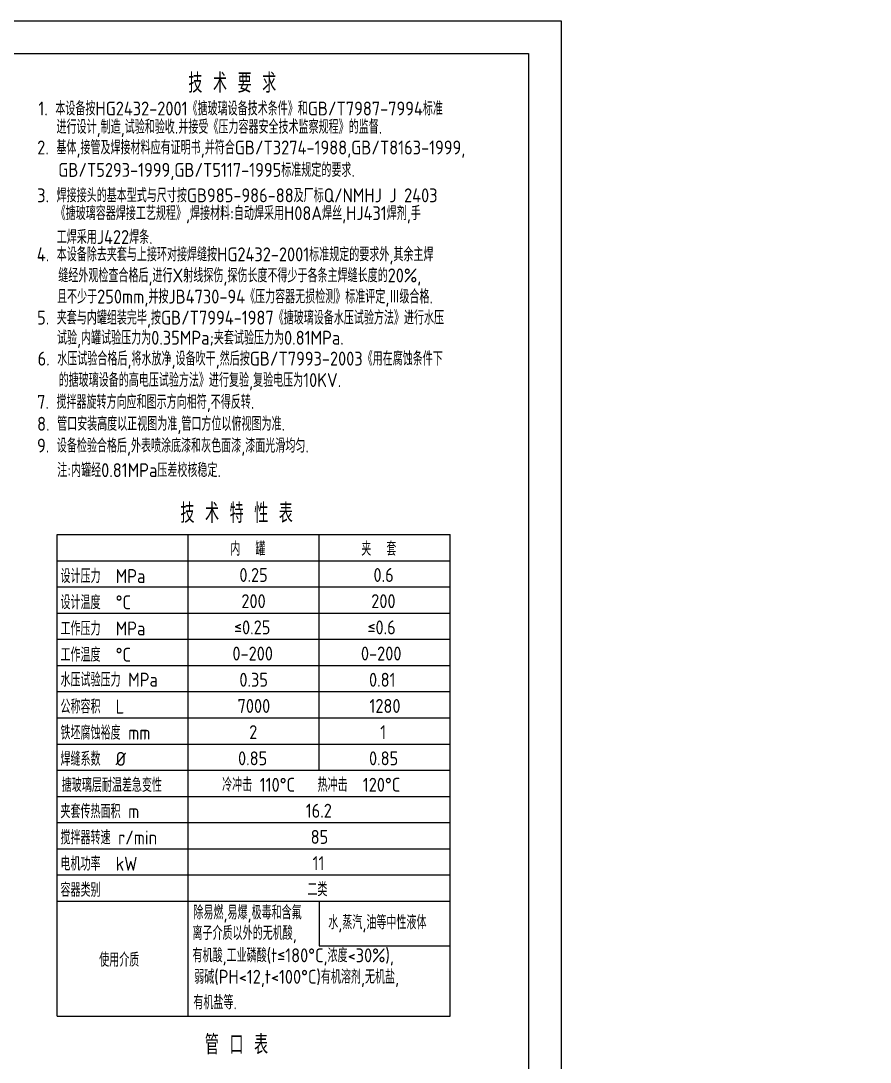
# Model space of a CAD drawing. Extents: x 1363 to 67199, y -3932 to -3338.
# Drawn here: x 1618.2 to 1877.6, y -3656.3 to -3338.2 of the extents above; entities that cross this region are included whole.
import ezdxf

# ---------------------------------------------------------------- set-up
doc = ezdxf.new("R2010")
doc.units = 0
doc.linetypes.add('DASHDOT', pattern=[18, 15, -1, 1, -1])
doc.layers.get('0').update_dxf_attribs({"linetype": 'DASHDOT'})
doc.layers.add('1', color=7, linetype='CONTINUOUS')
doc.layers.add('2', color=4, linetype='CONTINUOUS')
doc.styles.get("Standard").update_dxf_attribs({"font": 'gbenor.shx', "bigfont": 'gbcbig.shx'})

# ---------------------------------------------------------------- blocks, each defined once
blk = doc.blocks.new('Cadt1')
at = {"layer": '1'}
for p, q in [((1388.22, -3348.22), (1773.22, -3348.22)), ((1773.22, -3348.22), (1773.22, -3922.22))]:
    blk.add_line(p, q, dxfattribs=at)
at = {"layer": '2'}
for p, q in [((1363.22, -3338.22), (1783.22, -3338.22)), ((1783.22, -3338.22), (1783.22, -3932.22))]:
    blk.add_line(p, q, dxfattribs=at)

msp = doc.modelspace()

# ---------------------------------------------------------------- linework, layer by layer
at = {"layer": '1'}
for p, q in [((1629.28, -3495.11), (1749.28, -3495.11)), ((1629.28, -3642.24), (1629.28, -3495.11)), ((1749.28, -3642.24), (1749.28, -3495.11)), ((1629.28, -3642.24), (1749.28, -3642.24))]:
    msp.add_line(p, q, dxfattribs=at)
at = {"layer": '2'}
for p, q in [((1669.28, -3642.24), (1669.28, -3495.11)), ((1709.28, -3567.11), (1709.28, -3495.11)), ((1629.28, -3503.11), (1749.28, -3503.11)), ((1629.28, -3511.11), (1749.28, -3511.11)), ((1629.28, -3519.11), (1749.28, -3519.11)), ((1629.28, -3527.11), (1749.28, -3527.11)), ((1629.28, -3535.11), (1749.28, -3535.11)), ((1629.28, -3543.11), (1749.28, -3543.11)), ((1629.28, -3551.11), (1749.28, -3551.11)), ((1629.28, -3559.11), (1749.28, -3559.11)), ((1629.28, -3567.11), (1749.28, -3567.11)), ((1629.28, -3575.11), (1749.28, -3575.11)), ((1629.28, -3583.11), (1749.28, -3583.11)), ((1629.28, -3591.11), (1749.28, -3591.11)), ((1629.28, -3599.11), (1749.28, -3599.11)), ((1629.28, -3607.11), (1749.28, -3607.11)), ((1709.28, -3607.11), (1709.28, -3620.74)), ((1709.28, -3620.74), (1749.28, -3620.74))]:
    msp.add_line(p, q, dxfattribs=at)

# ---------------------------------------------------------------- block references
msp.add_blockref('Cadt1', (0, 0))

# ---------------------------------------------------------------- texts
at = {"layer": '2', "width": 65536, "attachment_point": 7}
for s, insert, char_height in [('技 术 要 求', (1669.34, -3360.21), 5.95), ('1. 本设备按HG2432-2001《搪玻璃设备技术条件》和GB/T7987-7994标准', (1623.53, -3367.16), 4.25), ('进行设计,制造,试验和验收.并接受《压力容器安全技术监察规程》的监督.', (1629.07, -3373.72), 4.25), ('2. 基体,接管及焊接材料应有证明书,并符合GB/T3274-1988,GB/T8163-1999,', (1623.18, -3380.03), 4.25), ('GB/T5293-1999,GB/T5117-1995标准规定的要求.', (1629.59, -3386.87), 4.25), ('3. 焊接接头的基本型式与尺寸按GB985-986-88及厂标Q/NMHJ J 2403', (1623.17, -3393.67), 4.25), ('《搪玻璃容器焊接工艺规程》,焊接材料:自动焊采用H08A焊丝,HJ431焊剂,手', (1628.82, -3400.09), 4.25), ('工焊采用J422焊条.', (1629.14, -3406.42), 4.25), ('4. 本设备除去夹套与上接环对接焊缝按HG2432-2001标准规定的要求外,其余主焊', (1623.05, -3412.67), 4.25), ('缝经外观检查合格后,进行X射线探伤,探伤长度不得少于各条主焊缝长度的20%,', (1629.61, -3419.1), 4.25), ('且不少于250mm,并按JB4730-94《压力容器无损检测》标准评定,Ⅲ级合格.', (1629.24, -3425.56), 4.25), ('5. 夹套与内罐组装完毕,按GB/T7994-1987《搪玻璃设备水压试验方法》进行水压', (1623.13, -3432), 4.25), ('试验,内罐试验压力为0.35MPa;夹套试验压力为0.81MPa.', (1629.21, -3438.14), 4.25), ('6. 水压试验合格后,将水放净,设备吹干,然后按GB/T7993-2003《用在腐蚀条件下', (1623.3, -3444.51), 4.25), ('的搪玻璃设备的高电压试验方法》进行复验,复验电压为10KV.', (1629.72, -3451.06), 4.25), ('7. 搅拌器旋转方向应和图示方向相符,不得反转.', (1623.14, -3457.74), 4.25), ('8. 管口安装高度以正视图为准,管口方位以俯视图为准.', (1623.14, -3464.42), 4.25), ('9. 设备检验合格后,外表喷涂底漆和灰色面漆,漆面光滑均匀.', (1623.12, -3471.08), 4.25), ('注:内罐经0.81MPa压差校核稳定.', (1629.28, -3477.6), 4.25), ('技 术 特 性 表', (1666.91, -3491.58), 5.95), ('内  罐', (1682.14, -3501.61), 4.25), ('夹  套', (1722.14, -3501.61), 4.25), ('设计压力  MPa', (1630.28, -3509.96), 4.25), ('0.25', (1684.91, -3509.61), 4.25), ('0.6', (1725.87, -3509.61), 4.25), ('设计温度  %%dC', (1630.28, -3517.96), 4.25), ('200', (1685.52, -3517.61), 4.25), ('200', (1725.18, -3517.61), 4.25), ('工作压力  MPa', (1630.28, -3525.96), 4.25), ('≤0.25', (1683.26, -3525.61), 4.25), ('≤0.6', (1724.02, -3525.61), 4.25), ('工作温度  %%dC', (1630.28, -3533.96), 4.25), ('0-200', (1682.79, -3533.61), 4.25), ('0-200', (1722.04, -3533.61), 4.25), ('水压试验压力 MPa', (1630.28, -3541.61), 4.25), ('0.35', (1684.91, -3541.61), 4.25), ('0.81', (1724.5, -3541.61), 4.25), ('公称容积  L', (1630.28, -3549.8), 4.25), ('7000', (1684.36, -3549.61), 4.25), ('1280', (1724.63, -3549.61), 4.25), ('铁坯腐蚀裕度 mm', (1630.28, -3557.8), 4.25), ('2', (1687.92, -3557.61), 4.25), ('1', (1727.92, -3557.61), 4.25), ('焊缝系数  %%c', (1630.28, -3565.8), 4.25), ('0.85', (1684.5, -3565.61), 4.25), ('0.85', (1724.5, -3565.61), 4.25), ('搪玻璃层耐温差急变性', (1630.68, -3573.8), 4.25), ('冷冲击 110%%dC   热冲击  120%%dC', (1679.64, -3573.7), 4.25), ('夹套传热面积 m', (1630.28, -3581.8), 4.25), ('16.2', (1705.18, -3581.61), 4.25), ('搅拌器转速 r/min', (1630.28, -3589.8), 4.25), ('85', (1706.68, -3589.61), 4.25), ('电机功率  kW', (1630.28, -3597.8), 4.25), ('11', (1707.27, -3597.61), 4.25), ('容器类别', (1630.28, -3605.8), 4.25), ('二类', (1705.69, -3605.61), 4.25), ('除易燃,易爆,极毒和含氟', (1670.86, -3613.67), 4.25), ('水,蒸汽,油等中性液体', (1712.05, -3616.68), 4.25), ('离子介质以外的无机酸,', (1670.6, -3619.96), 4.25), ('使用介质', (1642.1, -3627.17), 4.25), ('有机酸,工业磷酸(t≤180%%dC,浓度<30%),', (1670.6, -3626.77), 4.25), ('弱碱(PH<12,t<100%%dC)有机溶剂,无机盐,', (1671.12, -3633.32), 4.25), ('有机盐等.', (1670.86, -3640.14), 4.25), ('管 口 表', (1674.37, -3653.91), 5.95)]:
    msp.add_mtext(s, dxfattribs=dict(at, insert=insert, char_height=char_height))

doc.saveas('drawing.dxf')
